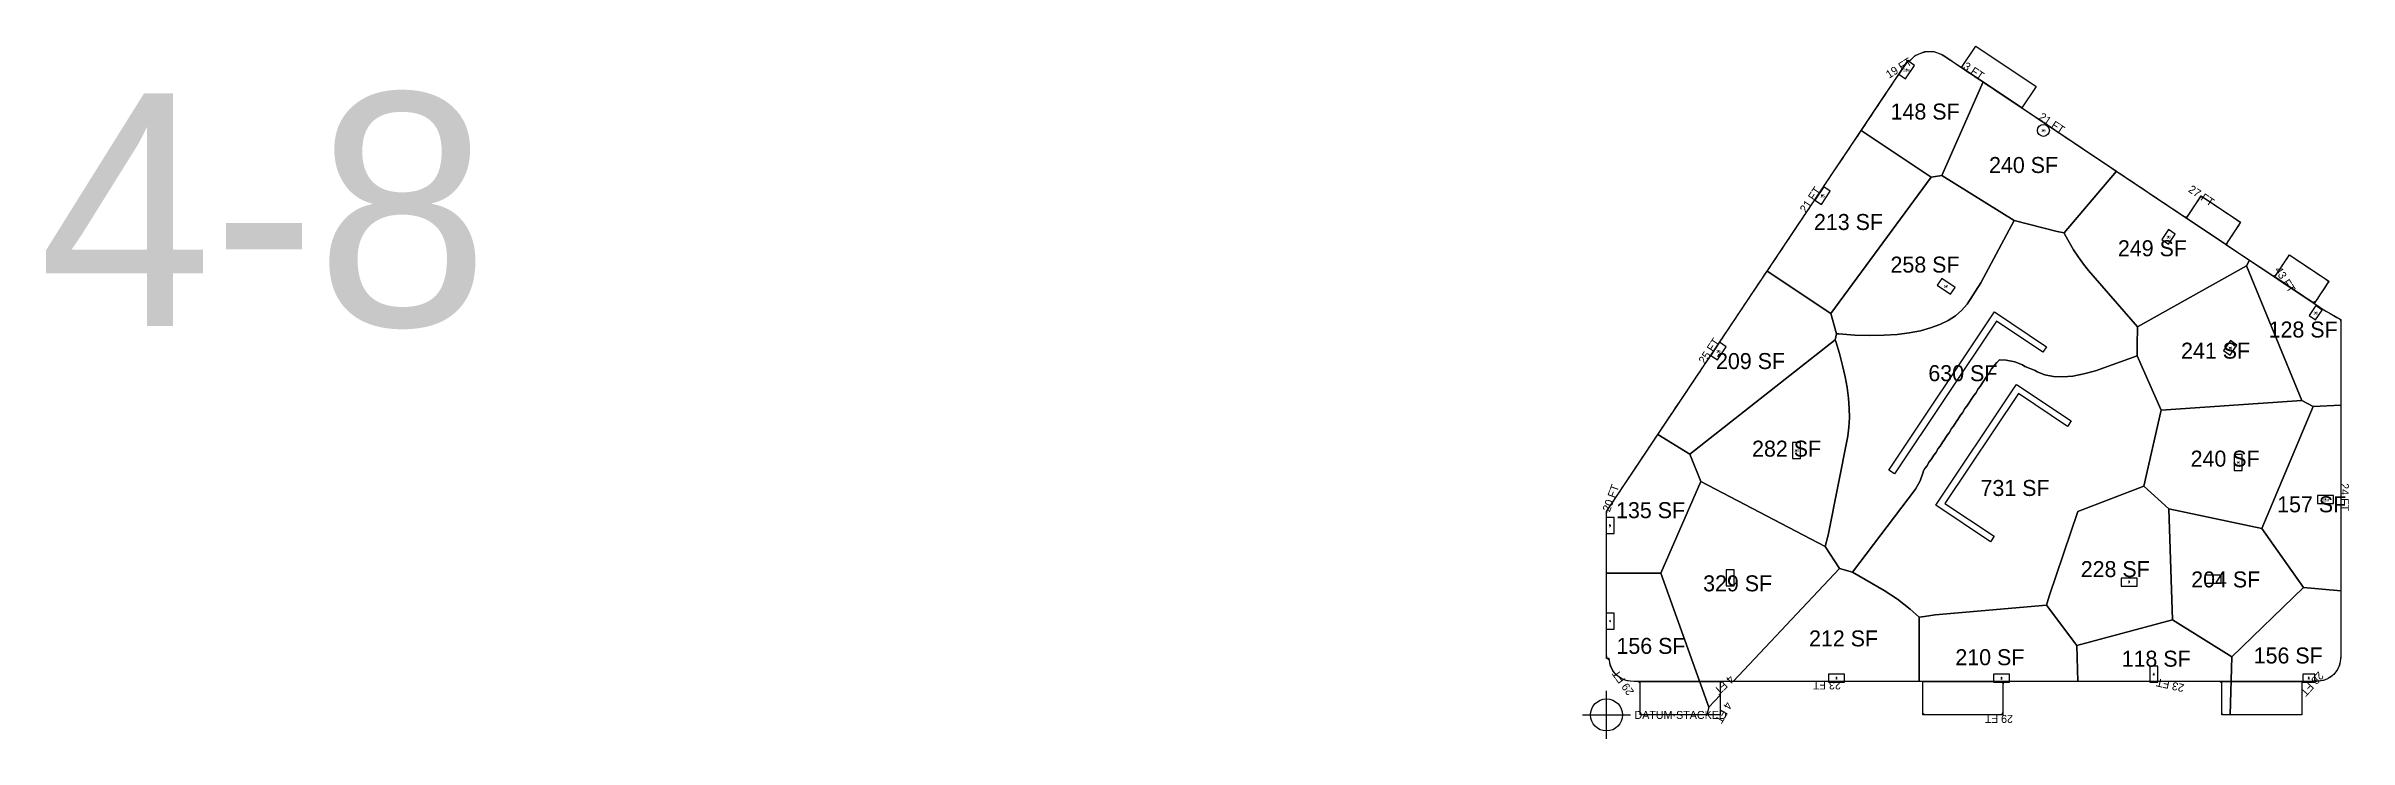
# Model space of a CAD drawing. Header units: metres. Extents: x 12833 to 16306, y 7445 to 23389.
# Drawn here: x 12833 to 16287, y 13401 to 14440 of the extents above; entities that cross this region are included whole.
import ezdxf
from ezdxf.enums import TextEntityAlignment as Align

# ---------------------------------------------------------------- set-up
doc = ezdxf.new("R2010")
doc.units = ezdxf.units.M
for name, color, linetype in [('BOUNDARY', 5, 'Continuous'), ('COLS', 92, 'Continuous'), ('FLOOR NUMBER', 1, 'Continuous'), ('FLOOR_1_AREA_LABELS', 3, 'Continuous'), ('FLOOR_1_BOUNDARY', 5, 'Continuous'), ('FLOOR_1_COLUMNS', 7, 'Continuous'), ('FLOOR_1_DATUM', 4, 'Continuous'), ('FLOOR_1_FASCADE_COLUMNS', 30, 'Continuous'), ('FLOOR_1_LARGE_TRIBUTARY', 6, 'Continuous'), ('FLOOR_1_TRIBUTARY_COL_0', 2, 'Continuous'), ('FLOOR_1_TRIBUTARY_COL_1', 2, 'Continuous'), ('FLOOR_1_TRIBUTARY_COL_10', 2, 'Continuous'), ('FLOOR_1_TRIBUTARY_COL_11', 2, 'Continuous'), ('FLOOR_1_TRIBUTARY_COL_12', 2, 'Continuous'), ('FLOOR_1_TRIBUTARY_COL_13', 2, 'Continuous'), ('FLOOR_1_TRIBUTARY_COL_14', 2, 'Continuous'), ('FLOOR_1_TRIBUTARY_COL_15', 2, 'Continuous'), ('FLOOR_1_TRIBUTARY_COL_16', 2, 'Continuous'), ('FLOOR_1_TRIBUTARY_COL_17', 2, 'Continuous'), ('FLOOR_1_TRIBUTARY_COL_18', 2, 'Continuous'), ('FLOOR_1_TRIBUTARY_COL_19', 2, 'Continuous'), ('FLOOR_1_TRIBUTARY_COL_2', 2, 'Continuous'), ('FLOOR_1_TRIBUTARY_COL_3', 2, 'Continuous'), ('FLOOR_1_TRIBUTARY_COL_4', 2, 'Continuous'), ('FLOOR_1_TRIBUTARY_COL_5', 2, 'Continuous'), ('FLOOR_1_TRIBUTARY_COL_6', 2, 'Continuous'), ('FLOOR_1_TRIBUTARY_COL_7', 2, 'Continuous'), ('FLOOR_1_TRIBUTARY_COL_8', 2, 'Continuous'), ('FLOOR_1_TRIBUTARY_COL_9', 2, 'Continuous'), ('FLOOR_1_WALL_TRIBUTARY_10', 1, 'Continuous'), ('FLOOR_1_WALL_TRIBUTARY_11', 1, 'Continuous'), ('WALL', 4, 'Continuous')]:
    doc.layers.add(name, color=color, linetype=linetype)
doc.layers.add('COLUMN NUMBER', color=6, linetype='Continuous', lineweight=9)

msp = doc.modelspace()

# ---------------------------------------------------------------- linework, layer by layer
at = {"layer": 'BOUNDARY'}
for points in [[(15727.5, 14440.5), (15817.9, 14380), (15796.3, 14347.8), (15705.9, 14408.2)], [(15214.2, 13487.3), (15204.3, 13488.2), (15196.2, 13491.2), (15188.6, 13496.5), (15183, 13503.1), (15179.1, 13511.6), (15177.5, 13521.8), (15177.5, 13521.8), (15173.4, 13521.8), (15173.4, 13742.4), (15626.1, 14419.2), (15627.8, 14418), (15636.5, 14426.3), (15651, 14432.3), (15664.4, 14432.3), (15677.7, 14427.1), (15705.9, 14408.2), (16248.3, 14045.4), (16274.7, 14030.1), (16274.7, 13524.6), (16274.7, 13523.3), (16272.6, 13511), (16269.9, 13505.3), (16264.2, 13497.9), (16259.4, 13493.9), (16254, 13490.7), (16248.1, 13488.6), (16238.7, 13487.3)], [(16065.4, 14215.6), (16124.5, 14176.1), (16102.4, 14143), (16043.3, 14182.5)], [(16197.9, 14127.1), (16257, 14087.5), (16234.8, 14054.4), (16175.7, 14094)], [(15224, 13487.3), (15344, 13487.3), (15344, 13437), (15224, 13437)], [(15647.8, 13487.3), (15767.8, 13487.3), (15767.8, 13437), (15647.8, 13437)], [(16096.5, 13487.3), (16216.5, 13487.3), (16216.5, 13437), (16096.5, 13437)]]:
    msp.add_lwpolyline(points, close=True, dxfattribs=at)
at = {"layer": 'COLS'}
for points in [[(15635.4, 14411.5), (15625.4, 14418.1), (15612, 14398.2), (15622, 14391.5)], [(15509.1, 14222.8), (15499.2, 14229.5), (15485.8, 14209.5), (15495.8, 14202.8)], [(16016.2, 14143.5), (16026.2, 14158.5), (16016.2, 14165.2), (16006.2, 14150.2)], [(15689.4, 14068.2), (15696.1, 14078.2), (15676.1, 14091.6), (15669.4, 14081.6)], [(16237.1, 14051.1), (16227.1, 14036.1), (16237, 14029.5), (16247, 14044.4)], [(15353.1, 13989.4), (15343.1, 13996.1), (15329.7, 13976.2), (15339.7, 13969.5)], [(16109, 13976.9), (16119, 13991.8), (16109.1, 13998.5), (16099, 13983.5)], [(15464.6, 13845.9), (15452.6, 13845.9), (15452.6, 13821.9), (15464.6, 13821.9)], [(16114.8, 13803.6), (16126.8, 13803.6), (16126.8, 13827.6), (16114.8, 13827.6)], [(16239.8, 13766.3), (16239.8, 13754.3), (16263.8, 13754.3), (16263.8, 13766.3)], [(15184.7, 13733.2), (15172.7, 13733.2), (15172.7, 13709.2), (15184.7, 13709.2)], [(15352.9, 13630.6), (15364.9, 13630.6), (15364.9, 13654.6), (15352.9, 13654.6)], [(16071.3, 13646.6), (16071.3, 13634.6), (16095.3, 13634.6), (16095.3, 13646.6)], [(15945.3, 13642.3), (15945.3, 13630.3), (15969.3, 13630.3), (15969.3, 13642.3)], [(15184.8, 13589.8), (15172.8, 13589.8), (15172.8, 13565.8), (15184.8, 13565.8)], [(16000.2, 13510.3), (15988.2, 13510.3), (15988.2, 13486.3), (16000.2, 13486.3)], [(15530.6, 13486.3), (15530.6, 13498.3), (15506.6, 13498.3), (15506.6, 13486.3)], [(15753.9, 13498.3), (15753.9, 13486.3), (15777.9, 13486.3), (15777.9, 13498.3)], [(16217.7, 13486.3), (16235.7, 13486.3), (16235.7, 13498.3), (16217.7, 13498.3)]]:
    msp.add_lwpolyline(points, close=True, dxfattribs=at)
msp.add_circle((15828.7, 14313.9), 9, dxfattribs=at)
at = {"layer": 'FLOOR_1_BOUNDARY'}
for points in [[(15705.9, 14408.2), (15727.5, 14440.5), (15817.9, 14380), (15796.3, 14347.8), (15705.9, 14408.2)], [(15705.9, 14408.2), (16043.3, 14182.5), (16065.4, 14215.6), (16124.5, 14176.1), (16102.4, 14143), (16175.7, 14094), (16197.9, 14127.1), (16257, 14087.5), (16234.8, 14054.4), (16175.7, 14094), (16248.3, 14045.4), (16274.7, 14030.1), (16274.7, 13524.6), (16274.7, 13523.3), (16272.6, 13511), (16269.9, 13505.3), (16264.2, 13497.9), (16259.4, 13493.9), (16254, 13490.7), (16248.1, 13488.6), (16238.7, 13487.3), (16216.5, 13487.3), (16216.5, 13437), (16096.5, 13437), (16096.5, 13487.3), (15767.8, 13487.3), (15767.8, 13437), (15647.8, 13437), (15647.8, 13487.3), (15344, 13487.3), (15344, 13437), (15224, 13437), (15224, 13487.3), (15214.2, 13487.3), (15204.3, 13488.2), (15196.2, 13491.2), (15188.6, 13496.5), (15183, 13503.1), (15179.1, 13511.6), (15177.5, 13521.8), (15173.4, 13521.8), (15173.4, 13742.4), (15626.1, 14419.2), (15627.8, 14418), (15636.5, 14426.3), (15651, 14432.3), (15664.4, 14432.3), (15677.7, 14427.1), (15705.9, 14408.2)]]:
    msp.add_lwpolyline(points, close=True, dxfattribs=at)
at = {"layer": 'FLOOR_1_COLUMNS'}
for p in [(15623.7, 14404.8), (15828.7, 14313.9), (15497.5, 14216.2), (16016.2, 14154.3), (15682.8, 14079.9), (16237.1, 14040.3), (15341.4, 13982.8), (16109, 13987.7), (15458.6, 13833.9), (16120.8, 13815.6), (16251.8, 13760.3), (15178.7, 13721.2), (15358.9, 13642.6), (15957.3, 13636.3), (16083.3, 13640.6), (15178.8, 13577.8), (15518.6, 13492.3), (15765.9, 13492.3), (15994.2, 13498.3), (16226.7, 13492.3)]:
    msp.add_point(p, dxfattribs=at)
at = {"layer": 'FLOOR_1_DATUM'}
for p, q in [((15173.4, 13401), (15173.4, 13473)), ((15137.4, 13437), (15209.4, 13437))]:
    msp.add_line(p, q, dxfattribs=at)
msp.add_circle((15173.4, 13437), 24, dxfattribs=at)
at = {"layer": 'FLOOR_1_FASCADE_COLUMNS'}
for points in [[(15554, 14311.4), (15557.3, 14316.4), (15560.7, 14321.4), (15564, 14326.4), (15567.3, 14331.4), (15570.7, 14336.4), (15574, 14341.3), (15577.3, 14346.3), (15580.7, 14351.3), (15584, 14356.3), (15587.3, 14361.3), (15590.7, 14366.3), (15594, 14371.3), (15597.4, 14376.3), (15600.7, 14381.2), (15604, 14386.2), (15607.4, 14391.2), (15610.7, 14396.2), (15614, 14401.2), (15617.4, 14406.2), (15620.7, 14411.2), (15624, 14416.2), (15628, 14418.2), (15632.3, 14422.4), (15636.7, 14426.4), (15642.3, 14428.7), (15647.9, 14431), (15653.6, 14432.3), (15659.6, 14432.3), (15665.5, 14431.8), (15671.1, 14429.6), (15676.7, 14427.5), (15681.8, 14424.3), (15686.8, 14421), (15691.8, 14417.7), (15696.8, 14414.3), (15701.7, 14411), (15705.9, 14408.2)], [(15705.9, 14408.2), (15710.9, 14404.9), (15715.9, 14401.5), (15720.9, 14398.2), (15725.9, 14394.8), (15730.9, 14391.5), (15735.8, 14388.2)], [(15735.8, 14388.2), (15740.8, 14384.8), (15745.8, 14381.5), (15750.8, 14378.2), (15755.8, 14374.8), (15760.8, 14371.5), (15765.8, 14368.2), (15770.8, 14364.8), (15775.7, 14361.5), (15780.7, 14358.2), (15785.7, 14354.8), (15790.7, 14351.5), (15795.7, 14348.1), (15800.7, 14344.8), (15805.7, 14341.5), (15810.6, 14338.1), (15815.6, 14334.8), (15820.6, 14331.5), (15825.6, 14328.1), (15830.6, 14324.8), (15835.6, 14321.5), (15840.6, 14318.1), (15845.6, 14314.8), (15850.5, 14311.5), (15855.5, 14308.1), (15860.5, 14304.8), (15865.5, 14301.4), (15870.5, 14298.1), (15875.5, 14294.8), (15880.5, 14291.4), (15885.5, 14288.1), (15890.4, 14284.8), (15895.4, 14281.4), (15900.4, 14278.1), (15905.4, 14274.8), (15910.4, 14271.4), (15915.4, 14268.1), (15920.4, 14264.7), (15925.4, 14261.4), (15930.3, 14258.1), (15935.3, 14254.7), (15940.3, 14251.4)], [(15413.9, 14102), (15417.2, 14106.9), (15420.6, 14111.9), (15423.9, 14116.9), (15427.2, 14121.9), (15430.6, 14126.9), (15433.9, 14131.9), (15437.2, 14136.9), (15440.6, 14141.9), (15443.9, 14146.8), (15447.2, 14151.8), (15450.6, 14156.8), (15453.9, 14161.8), (15457.3, 14166.8), (15460.6, 14171.8), (15463.9, 14176.8), (15467.3, 14181.8), (15470.6, 14186.7), (15473.9, 14191.7), (15477.3, 14196.7), (15480.6, 14201.7), (15483.9, 14206.7), (15487.3, 14211.7), (15490.6, 14216.7), (15493.9, 14221.7), (15497.3, 14226.6), (15500.6, 14231.6), (15504, 14236.6), (15507.3, 14241.6), (15510.6, 14246.6), (15514, 14251.6), (15517.3, 14256.6), (15520.6, 14261.5), (15524, 14266.5), (15527.3, 14271.5), (15530.6, 14276.5), (15534, 14281.5), (15537.3, 14286.5), (15540.6, 14291.5), (15544, 14296.5), (15547.3, 14301.4), (15550.7, 14306.4), (15554, 14311.4)], [(15940.3, 14251.4), (15945.3, 14248.1), (15950.3, 14244.7), (15955.3, 14241.4), (15960.3, 14238.1), (15965.3, 14234.7), (15970.2, 14231.4), (15975.2, 14228.1), (15980.2, 14224.7), (15985.2, 14221.4), (15990.2, 14218), (15995.2, 14214.7), (16000.2, 14211.4), (16005.1, 14208), (16010.1, 14204.7), (16015.1, 14201.4), (16020.1, 14198), (16025.1, 14194.7), (16030.1, 14191.4), (16035.1, 14188), (16040.1, 14184.7), (16044.5, 14184.3), (16047.8, 14189.3), (16051.1, 14194.3), (16054.5, 14199.3), (16057.8, 14204.3), (16061.1, 14209.3), (16064.5, 14214.3), (16069, 14213.2), (16074, 14209.9), (16079, 14206.6), (16084, 14203.2), (16088.9, 14199.9), (16093.9, 14196.6), (16098.9, 14193.2), (16103.9, 14189.9), (16108.9, 14186.6), (16113.9, 14183.2), (16118.9, 14179.9), (16123.9, 14176.5), (16121.6, 14171.8), (16118.3, 14166.8), (16115, 14161.8), (16111.6, 14156.8), (16108.3, 14151.8), (16104.9, 14146.8), (16103.5, 14142.2), (16108.5, 14138.9), (16113.5, 14135.6), (16118.5, 14132.2), (16123.5, 14128.9), (16128.5, 14125.6), (16133.5, 14122.2), (16138.4, 14118.9)], [(16138.4, 14118.9), (16143.4, 14115.5), (16148.4, 14112.2), (16153.4, 14108.9), (16158.4, 14105.5), (16163.4, 14102.2), (16168.4, 14098.9), (16173.4, 14095.5), (16177.5, 14096.6), (16180.8, 14101.6), (16184.1, 14106.6), (16187.5, 14111.5), (16190.8, 14116.5), (16194.1, 14121.5), (16197.5, 14126.5), (16202.3, 14124.1), (16207.3, 14120.8), (16212.3, 14117.4), (16217.2, 14114.1), (16222.2, 14110.7), (16227.2, 14107.4), (16232.2, 14104.1), (16237.2, 14100.7), (16242.2, 14097.4), (16247.2, 14094.1), (16252.2, 14090.7), (16256.9, 14087.3), (16253.5, 14082.3), (16250.2, 14077.4), (16246.8, 14072.4), (16243.5, 14067.4), (16240.2, 14062.4), (16236.8, 14057.4), (16232.8, 14055.7), (16227.9, 14059.1), (16222.9, 14062.4), (16217.9, 14065.7), (16212.9, 14069.1), (16207.9, 14072.4), (16202.9, 14075.8), (16197.9, 14079.1), (16192.9, 14082.4), (16188, 14085.8), (16183, 14089.1), (16178, 14092.4), (16178.4, 14092.1), (16183.4, 14088.8), (16188.4, 14085.5), (16193.4, 14082.1), (16198.4, 14078.8), (16203.4, 14075.5), (16208.4, 14072.1), (16213.3, 14068.8), (16218.3, 14065.4), (16223.3, 14062.1), (16228.3, 14058.8), (16233.3, 14055.4), (16238.3, 14052.1), (16243.3, 14048.8), (16248.3, 14045.4), (16253.4, 14042.4), (16258.6, 14039.4), (16263.8, 14036.4), (16269, 14033.4), (16274.2, 14030.4), (16274.7, 14024.7), (16274.7, 14018.7), (16274.7, 14012.7), (16274.7, 14006.7), (16274.7, 14000.7), (16274.7, 13994.7), (16274.7, 13988.7), (16274.7, 13982.7), (16274.7, 13976.7), (16274.7, 13970.7), (16274.7, 13964.7), (16274.7, 13958.7), (16274.7, 13952.7), (16274.7, 13946.7), (16274.7, 13940.7), (16274.7, 13934.7), (16274.7, 13928.7), (16274.7, 13922.7), (16274.7, 13916.7), (16274.7, 13910.7), (16274.7, 13904.7)], [(15250.4, 13857.6), (15253.8, 13862.6), (15257.1, 13867.6), (15260.4, 13872.5), (15263.8, 13877.5), (15267.1, 13882.5), (15270.4, 13887.5), (15273.8, 13892.5), (15277.1, 13897.5), (15280.5, 13902.5), (15283.8, 13907.5), (15287.1, 13912.4), (15290.5, 13917.4), (15293.8, 13922.4), (15297.1, 13927.4), (15300.5, 13932.4), (15303.8, 13937.4), (15307.1, 13942.4), (15310.5, 13947.4), (15313.8, 13952.3), (15317.1, 13957.3), (15320.5, 13962.3), (15323.8, 13967.3), (15327.2, 13972.3), (15330.5, 13977.3), (15333.8, 13982.3), (15337.2, 13987.3), (15340.5, 13992.2), (15343.8, 13997.2), (15347.2, 14002.2), (15350.5, 14007.2), (15353.8, 14012.2), (15357.2, 14017.2), (15360.5, 14022.2), (15363.8, 14027.1), (15367.2, 14032.1), (15370.5, 14037.1), (15373.9, 14042.1), (15377.2, 14047.1), (15380.5, 14052.1), (15383.9, 14057.1), (15387.2, 14062.1), (15390.5, 14067), (15393.9, 14072), (15397.2, 14077), (15400.5, 14082), (15403.9, 14087), (15407.2, 14092), (15410.5, 14097), (15413.9, 14102)], [(16274.7, 13904.7), (16274.7, 13898.7), (16274.7, 13892.7), (16274.7, 13886.7), (16274.7, 13880.7), (16274.7, 13874.7), (16274.7, 13868.7), (16274.7, 13862.7), (16274.7, 13856.7), (16274.7, 13850.7), (16274.7, 13844.7), (16274.7, 13838.7), (16274.7, 13832.7), (16274.7, 13826.7), (16274.7, 13820.7), (16274.7, 13814.7), (16274.7, 13808.7), (16274.7, 13802.7), (16274.7, 13796.7), (16274.7, 13790.7), (16274.7, 13784.7), (16274.7, 13778.7), (16274.7, 13772.7), (16274.7, 13766.7), (16274.7, 13760.7), (16274.7, 13754.7), (16274.7, 13748.7), (16274.7, 13742.7), (16274.7, 13736.7), (16274.7, 13730.7), (16274.7, 13724.7), (16274.7, 13718.7), (16274.7, 13712.7), (16274.7, 13706.7), (16274.7, 13700.7), (16274.7, 13694.7), (16274.7, 13688.7), (16274.7, 13682.7), (16274.7, 13676.7), (16274.7, 13670.7), (16274.7, 13664.7), (16274.7, 13658.7), (16274.7, 13652.7), (16274.7, 13646.7), (16274.7, 13640.7), (16274.7, 13634.7), (16274.7, 13628.7), (16274.7, 13622.7)], [(15173.4, 13647), (15173.4, 13653), (15173.4, 13659), (15173.4, 13665), (15173.4, 13671), (15173.4, 13677), (15173.4, 13683), (15173.4, 13689), (15173.4, 13695), (15173.4, 13701), (15173.4, 13707), (15173.4, 13713), (15173.4, 13719), (15173.4, 13725), (15173.4, 13731), (15173.4, 13737), (15173.7, 13742.9), (15177, 13747.9), (15180.4, 13752.9), (15183.7, 13757.8), (15187, 13762.8), (15190.4, 13767.8), (15193.7, 13772.8), (15197.1, 13777.8), (15200.4, 13782.8), (15203.7, 13787.8), (15207.1, 13792.8), (15210.4, 13797.7), (15213.7, 13802.7), (15217.1, 13807.7), (15220.4, 13812.7), (15223.7, 13817.7), (15227.1, 13822.7), (15230.4, 13827.7), (15233.7, 13832.6), (15237.1, 13837.6), (15240.4, 13842.6), (15243.8, 13847.6), (15247.1, 13852.6), (15250.4, 13857.6)], [(15326.3, 13437), (15320.3, 13437), (15314.3, 13437), (15308.3, 13437), (15302.3, 13437), (15296.3, 13437), (15290.3, 13437), (15284.3, 13437), (15278.3, 13437), (15272.3, 13437), (15266.3, 13437), (15260.3, 13437), (15254.3, 13437), (15248.3, 13437), (15242.3, 13437), (15236.3, 13437), (15230.3, 13437), (15224.3, 13437), (15224, 13442.7), (15224, 13448.7), (15224, 13454.7), (15224, 13460.7), (15224, 13466.7), (15224, 13472.7), (15224, 13478.7), (15224, 13484.7), (15220.7, 13487.3), (15214.7, 13487.3), (15208.7, 13487.8), (15202.8, 13488.8), (15197.2, 13490.8), (15192.1, 13494), (15187.5, 13497.8), (15183.7, 13502.4), (15180.9, 13507.7), (15178.8, 13513.3), (15177.9, 13519.2), (15174.2, 13521.8), (15173.4, 13527), (15173.4, 13533), (15173.4, 13539), (15173.4, 13545), (15173.4, 13551), (15173.4, 13557), (15173.4, 13563), (15173.4, 13569), (15173.4, 13575), (15173.4, 13581), (15173.4, 13587), (15173.4, 13593), (15173.4, 13599), (15173.4, 13605), (15173.4, 13611), (15173.4, 13617), (15173.4, 13623), (15173.4, 13629), (15173.4, 13635), (15173.4, 13641), (15173.4, 13647)], [(16274.7, 13622.7), (16274.7, 13616.7), (16274.7, 13610.7), (16274.7, 13604.7), (16274.7, 13598.7), (16274.7, 13592.7), (16274.7, 13586.7), (16274.7, 13580.7), (16274.7, 13574.7), (16274.7, 13568.7), (16274.7, 13562.7), (16274.7, 13556.7), (16274.7, 13550.7), (16274.7, 13544.7), (16274.7, 13538.7), (16274.7, 13532.7), (16274.7, 13526.7), (16274.3, 13520.8), (16273.2, 13514.9), (16271.7, 13509.1), (16268.8, 13503.9), (16265.1, 13499.1), (16260.8, 13495), (16255.8, 13491.8), (16250.3, 13489.4), (16244.5, 13488.1), (16238.5, 13487.3), (16232.5, 13487.3), (16226.5, 13487.3), (16220.5, 13487.3), (16216.5, 13485.4), (16216.5, 13479.4), (16216.5, 13473.4), (16216.5, 13467.4), (16216.5, 13461.4), (16216.5, 13455.4), (16216.5, 13449.4), (16216.5, 13443.4), (16216.5, 13437.4), (16210.9, 13437), (16204.9, 13437), (16198.9, 13437), (16192.9, 13437), (16186.9, 13437), (16180.9, 13437), (16174.9, 13437), (16168.9, 13437), (16162.9, 13437), (16156.9, 13437), (16150.9, 13437), (16144.9, 13437), (16138.9, 13437), (16132.9, 13437), (16126.9, 13437), (16120.9, 13437), (16114.9, 13437), (16108.9, 13437)], [(15366, 13487.3), (15360, 13487.3), (15354, 13487.3), (15348, 13487.3), (15344, 13485.3), (15344, 13479.3), (15344, 13473.3), (15344, 13467.3)], [(15642, 13487.3), (15636, 13487.3), (15630, 13487.3), (15624, 13487.3), (15618, 13487.3), (15612, 13487.3), (15606, 13487.3), (15600, 13487.3), (15594, 13487.3), (15588, 13487.3), (15582, 13487.3), (15576, 13487.3), (15570, 13487.3), (15564, 13487.3), (15558, 13487.3), (15552, 13487.3), (15546, 13487.3), (15540, 13487.3), (15534, 13487.3), (15528, 13487.3), (15522, 13487.3), (15516, 13487.3), (15510, 13487.3), (15504, 13487.3), (15498, 13487.3), (15492, 13487.3), (15486, 13487.3), (15480, 13487.3), (15474, 13487.3), (15468, 13487.3), (15462, 13487.3), (15456, 13487.3), (15450, 13487.3), (15444, 13487.3), (15438, 13487.3), (15432, 13487.3), (15426, 13487.3), (15420, 13487.3), (15414, 13487.3), (15408, 13487.3), (15402, 13487.3), (15396, 13487.3), (15390, 13487.3), (15384, 13487.3), (15378, 13487.3), (15372, 13487.3), (15366, 13487.3)], [(15883.2, 13487.3), (15877.2, 13487.3), (15871.2, 13487.3), (15865.2, 13487.3), (15859.2, 13487.3), (15853.2, 13487.3), (15847.2, 13487.3), (15841.2, 13487.3), (15835.2, 13487.3), (15829.2, 13487.3), (15823.2, 13487.3), (15817.2, 13487.3), (15811.2, 13487.3), (15805.2, 13487.3), (15799.2, 13487.3), (15793.2, 13487.3), (15787.2, 13487.3), (15781.2, 13487.3), (15775.2, 13487.3), (15769.2, 13487.3), (15767.8, 13482.8), (15767.8, 13476.8), (15767.8, 13470.8), (15767.8, 13464.8), (15767.8, 13458.8), (15767.8, 13452.8), (15767.8, 13446.8), (15767.8, 13440.8), (15765.6, 13437), (15759.6, 13437), (15753.6, 13437), (15747.6, 13437), (15741.6, 13437), (15735.6, 13437), (15729.6, 13437), (15723.6, 13437), (15717.6, 13437), (15711.6, 13437), (15705.6, 13437), (15699.6, 13437), (15693.6, 13437), (15687.6, 13437), (15681.6, 13437), (15675.6, 13437), (15669.6, 13437), (15663.6, 13437), (15657.6, 13437), (15651.6, 13437), (15647.8, 13439.1), (15647.8, 13445.1), (15647.8, 13451.1), (15647.8, 13457.1), (15647.8, 13463.1), (15647.8, 13469.1), (15647.8, 13475.1), (15647.8, 13481.1), (15647.8, 13487.1), (15642, 13487.3)], [(16108.9, 13437), (16102.9, 13437), (16096.9, 13437), (16096.5, 13442.6), (16096.5, 13448.6), (16096.5, 13454.6), (16096.5, 13460.6), (16096.5, 13466.6), (16096.5, 13472.6), (16096.5, 13478.6), (16096.5, 13484.6), (16093.2, 13487.3), (16087.2, 13487.3), (16081.2, 13487.3), (16075.2, 13487.3), (16069.2, 13487.3), (16063.2, 13487.3), (16057.2, 13487.3), (16051.2, 13487.3), (16045.2, 13487.3), (16039.2, 13487.3), (16033.2, 13487.3), (16027.2, 13487.3), (16021.2, 13487.3), (16015.2, 13487.3), (16009.2, 13487.3), (16003.2, 13487.3), (15997.2, 13487.3), (15991.2, 13487.3), (15985.2, 13487.3), (15979.2, 13487.3), (15973.2, 13487.3), (15967.2, 13487.3), (15961.2, 13487.3), (15955.2, 13487.3), (15949.2, 13487.3), (15943.2, 13487.3), (15937.2, 13487.3), (15931.2, 13487.3), (15925.2, 13487.3), (15919.2, 13487.3), (15913.2, 13487.3), (15907.2, 13487.3), (15901.2, 13487.3), (15895.2, 13487.3), (15889.2, 13487.3), (15883.2, 13487.3)], [(15344, 13467.3), (15344, 13461.3), (15344, 13455.3), (15344, 13449.3), (15344, 13443.3), (15344, 13437.3), (15338.3, 13437), (15332.3, 13437), (15326.3, 13437)]]:
    msp.add_lwpolyline(points, dxfattribs=at)
at = {"layer": 'FLOOR_1_LARGE_TRIBUTARY'}
for points in [[(15676.1, 14246.5), (15660.5, 14243.7), (15555.6, 14313.8), (15626.1, 14419.2), (15627.8, 14418), (15636.5, 14426.3), (15651, 14432.3), (15664.4, 14432.3), (15677.7, 14427.1), (15705.9, 14408.2), (15738.3, 14386.6), (15676.1, 14246.5)], [(15859.6, 14160.3), (15849.3, 14162.4), (15785, 14178.7), (15676.1, 14246.5), (15738.3, 14386.6), (15938.3, 14252.8), (15859.6, 14160.3)], [(15660.5, 14243.7), (15509.9, 14039), (15414.5, 14102.8), (15555.6, 14313.8), (15660.5, 14243.7)], [(15518.5, 14008.9), (15509.9, 14039), (15660.5, 14243.7), (15676.1, 14246.5), (15785, 14178.7), (15734.9, 14085.1), (15714.2, 14053.1), (15706.2, 14044.1), (15696.7, 14035.9), (15685.8, 14028.8), (15673.5, 14022.6), (15659.6, 14017.5), (15644.3, 14013.2), (15627.6, 14010), (15609.3, 14007.8), (15589.7, 14006.5), (15568.5, 14006.2), (15545.9, 14006.9), (15521.8, 14008.6), (15518.5, 14008.9)], [(15859.6, 14160.3), (15938.3, 14252.8), (16043.3, 14182.5), (16065.4, 14215.6), (16124.5, 14176.1), (16102.4, 14143), (16137.9, 14119.2), (16133.4, 14110.5), (15969.6, 14019.2), (15896.5, 14103.5), (15888.7, 14113.4), (15881.2, 14123.8), (15874, 14134.7), (15867.2, 14146.1), (15860.8, 14158), (15859.6, 14160.3)], [(15542.3, 13651.1), (15522.7, 13656.6), (15501.6, 13689.8), (15505.7, 13706.8), (15535.3, 13855.2), (15537, 13868.5), (15537.7, 13882.5), (15537.5, 13897), (15536.4, 13912.2), (15534.4, 13928), (15531.5, 13944.4), (15527.6, 13961.4), (15522.9, 13979), (15517.2, 13997.2), (15516.3, 13999.8), (15518.5, 14008.9), (15521.8, 14008.6), (15545.9, 14006.9), (15568.5, 14006.2), (15589.7, 14006.5), (15609.3, 14007.8), (15627.6, 14010), (15644.3, 14013.2), (15659.6, 14017.5), (15673.5, 14022.6), (15685.8, 14028.8), (15696.7, 14035.9), (15706.2, 14044.1), (15714.2, 14053.1), (15734.9, 14085.1), (15785, 14178.7), (15849.3, 14162.4), (15859.6, 14160.3), (15860.8, 14158), (15867.2, 14146.1), (15874, 14134.7), (15881.2, 14123.8), (15888.7, 14113.4), (15896.5, 14103.5), (15969.6, 14019.2), (15969.2, 13991), (15969.4, 13975.5), (15907, 13953.4), (15889.3, 13948.5), (15872.8, 13945.4), (15857.6, 13944.2), (15843.6, 13944.9), (15830.8, 13947.4), (15819.3, 13951.7), (15816.1, 13953.6), (15800.9, 13959.9), (15797.1, 13962.2), (15785.6, 13966.6), (15772.8, 13969.1), (15762.6, 13969.6), (15758.6, 13965.7), (15751, 13956.3), (15747.2, 13949.9), (15744.4, 13946.3), (15740.5, 13939.9), (15737.7, 13936.4), (15733.8, 13929.9), (15731, 13926.4), (15727.2, 13919.9), (15724.3, 13916.4), (15720.5, 13910), (15717.7, 13906.4), (15713.8, 13900), (15711, 13896.5), (15707.2, 13890), (15704.3, 13886.5), (15700.5, 13880), (15697.7, 13876.5), (15693.8, 13870.1), (15691, 13866.5), (15687.1, 13860.1), (15684.3, 13856.6), (15680.5, 13850.1), (15677.6, 13846.6), (15673.8, 13840.1), (15671, 13836.6), (15667.1, 13830.2), (15664.3, 13826.6), (15660.5, 13820.2), (15657.6, 13816.7), (15653.8, 13810.2), (15651, 13806.7), (15648.9, 13803.2), (15648.1, 13799.6), (15643.8, 13788), (15636.9, 13775.6), (15542.3, 13651.1)], [(16233.4, 13899.7), (16216.4, 13908.5), (16133.4, 14110.5), (16137.9, 14119.2), (16175.7, 14094), (16197.9, 14127.1), (16257, 14087.5), (16234.8, 14054.4), (16175.7, 14094), (16248.3, 14045.4), (16274.7, 14030.1), (16274.7, 13901.9), (16233.4, 13899.7)], [(15509.9, 14039), (15518.5, 14008.9), (15516.3, 13999.8), (15298.2, 13828.2), (15250.6, 13857.8), (15414.5, 14102.8), (15509.9, 14039)], [(15969.6, 14019.2), (16133.4, 14110.5), (16216.4, 13908.5), (16005.1, 13894.1), (15969.4, 13975.5), (15969.2, 13991), (15969.6, 14019.2)], [(15298.2, 13828.2), (15516.3, 13999.8), (15517.2, 13997.2), (15522.9, 13979), (15527.6, 13961.4), (15531.5, 13944.4), (15534.4, 13928), (15536.4, 13912.2), (15537.5, 13897), (15537.7, 13882.5), (15537, 13868.5), (15535.3, 13855.2), (15505.7, 13706.8), (15501.6, 13689.8), (15314.7, 13787.2), (15298.2, 13828.2)], [(15628.7, 13595.7), (15619.4, 13603.4), (15609.7, 13610.6), (15599.9, 13617.4), (15589.7, 13623.8), (15542.3, 13651.1), (15636.9, 13775.6), (15643.8, 13788), (15648.1, 13799.6), (15648.9, 13803.2), (15651, 13806.7), (15653.8, 13810.2), (15657.6, 13816.7), (15660.5, 13820.2), (15664.3, 13826.6), (15667.1, 13830.2), (15671, 13836.6), (15673.8, 13840.1), (15677.6, 13846.6), (15680.5, 13850.1), (15684.3, 13856.6), (15687.1, 13860.1), (15691, 13866.5), (15693.8, 13870.1), (15697.7, 13876.5), (15700.5, 13880), (15704.3, 13886.5), (15707.2, 13890), (15711, 13896.5), (15713.8, 13900), (15717.7, 13906.4), (15720.5, 13910), (15724.3, 13916.4), (15727.2, 13919.9), (15731, 13926.4), (15733.8, 13929.9), (15737.7, 13936.4), (15740.5, 13939.9), (15744.4, 13946.3), (15747.2, 13949.9), (15751, 13956.3), (15758.6, 13965.7), (15762.6, 13969.6), (15772.8, 13969.1), (15785.6, 13966.6), (15797.1, 13962.2), (15800.9, 13959.9), (15816.1, 13953.6), (15819.3, 13951.7), (15830.8, 13947.4), (15843.6, 13944.9), (15857.6, 13944.2), (15872.8, 13945.4), (15889.3, 13948.5), (15907, 13953.4), (15969.4, 13975.5), (16005.1, 13894.1), (16004.7, 13892.4), (15979.5, 13780.3), (15880.3, 13742.3), (15837.2, 13615.2), (15833.3, 13601.9), (15666.2, 13587), (15650.3, 13584.9), (15642.2, 13583.5), (15637.8, 13587.7), (15628.7, 13595.7)], [(16005.1, 13894.1), (16216.4, 13908.5), (16233.4, 13899.7), (16156.2, 13716.5), (16016.6, 13746.4), (15979.5, 13780.3), (16004.7, 13892.4), (16005.1, 13894.1)], [(16218.9, 13628.2), (16156.2, 13716.5), (16233.4, 13899.7), (16274.7, 13901.9), (16274.7, 13623), (16218.9, 13628.2)], [(15298.2, 13828.2), (15314.7, 13787.2), (15254.7, 13649.5), (15173.4, 13649.5), (15173.4, 13742.4), (15250.6, 13857.8), (15298.2, 13828.2)], [(15314.7, 13787.2), (15501.6, 13689.8), (15522.7, 13656.6), (15363.4, 13487.3), (15344, 13487.3), (15344, 13466.8), (15327, 13448.7), (15254.7, 13649.5), (15314.7, 13787.2)], [(15837.2, 13615.2), (15880.3, 13742.3), (15979.5, 13780.3), (16016.6, 13746.4), (16022.3, 13579.7), (15878.8, 13541.4), (15833.3, 13601.9), (15837.2, 13615.2)], [(16016.6, 13746.4), (16156.2, 13716.5), (16218.9, 13628.2), (16111.2, 13524), (16022.3, 13579.7), (16016.6, 13746.4)], [(15254.7, 13649.5), (15327, 13448.7), (15324, 13437), (15224, 13437), (15224, 13487.3), (15214.2, 13487.3), (15204.3, 13488.2), (15196.2, 13491.2), (15188.6, 13496.5), (15183, 13503.1), (15179.1, 13511.6), (15177.5, 13521.8), (15173.4, 13521.8), (15173.4, 13649.5), (15254.7, 13649.5)], [(15522.7, 13656.6), (15542.3, 13651.1), (15589.7, 13623.8), (15599.9, 13617.4), (15609.7, 13610.6), (15619.4, 13603.4), (15628.7, 13595.7), (15637.8, 13587.7), (15642.2, 13583.5), (15642.2, 13487.3), (15363.4, 13487.3), (15522.7, 13656.6)], [(16111.2, 13524), (16218.9, 13628.2), (16274.7, 13623), (16274.7, 13524.6), (16274.7, 13523.3), (16272.6, 13511), (16269.9, 13505.3), (16264.2, 13497.9), (16259.4, 13493.9), (16254, 13490.7), (16248.1, 13488.6), (16238.7, 13487.3), (16216.5, 13487.3), (16216.5, 13437), (16108.9, 13437), (16111.2, 13524)], [(15642.2, 13583.5), (15650.3, 13584.9), (15666.2, 13587), (15833.3, 13601.9), (15878.8, 13541.4), (15880.2, 13487.3), (15767.8, 13487.3), (15767.8, 13437), (15647.8, 13437), (15647.8, 13487.3), (15642.2, 13487.3), (15642.2, 13583.5)], [(15878.8, 13541.4), (16022.3, 13579.7), (16111.2, 13524), (16108.9, 13437), (16096.5, 13437), (16096.5, 13487.3), (15880.2, 13487.3), (15878.8, 13541.4)]]:
    msp.add_lwpolyline(points, close=True, dxfattribs=at)
at = {"layer": 'FLOOR_1_TRIBUTARY_COL_0'}
msp.add_lwpolyline([(15878.8, 13541.4), (16022.3, 13579.7), (16111.2, 13524), (16108.9, 13437), (16096.5, 13437), (16096.5, 13487.3), (15880.2, 13487.3), (15878.8, 13541.4)], close=True, dxfattribs=at)
at = {"layer": 'FLOOR_1_TRIBUTARY_COL_1'}
msp.add_lwpolyline([(15522.7, 13656.6), (15542.3, 13651.1), (15589.7, 13623.8), (15599.9, 13617.4), (15609.7, 13610.6), (15619.4, 13603.4), (15628.7, 13595.7), (15637.8, 13587.7), (15642.2, 13583.5), (15642.2, 13487.3), (15363.4, 13487.3), (15522.7, 13656.6)], close=True, dxfattribs=at)
at = {"layer": 'FLOOR_1_TRIBUTARY_COL_10'}
msp.add_lwpolyline([(16016.6, 13746.4), (16156.2, 13716.5), (16218.9, 13628.2), (16111.2, 13524), (16022.3, 13579.7), (16016.6, 13746.4)], close=True, dxfattribs=at)
at = {"layer": 'FLOOR_1_TRIBUTARY_COL_11'}
msp.add_lwpolyline([(16218.9, 13628.2), (16156.2, 13716.5), (16233.4, 13899.7), (16274.7, 13901.9), (16274.7, 13623), (16218.9, 13628.2)], close=True, dxfattribs=at)
at = {"layer": 'FLOOR_1_TRIBUTARY_COL_12'}
msp.add_lwpolyline([(15642.2, 13583.5), (15650.3, 13584.9), (15666.2, 13587), (15833.3, 13601.9), (15878.8, 13541.4), (15880.2, 13487.3), (15767.8, 13487.3), (15767.8, 13437), (15647.8, 13437), (15647.8, 13487.3), (15642.2, 13487.3), (15642.2, 13583.5)], close=True, dxfattribs=at)
at = {"layer": 'FLOOR_1_TRIBUTARY_COL_13'}
msp.add_lwpolyline([(15837.2, 13615.2), (15880.3, 13742.3), (15979.5, 13780.3), (16016.6, 13746.4), (16022.3, 13579.7), (15878.8, 13541.4), (15833.3, 13601.9), (15837.2, 13615.2)], close=True, dxfattribs=at)
at = {"layer": 'FLOOR_1_TRIBUTARY_COL_14'}
msp.add_lwpolyline([(15314.7, 13787.2), (15501.6, 13689.8), (15522.7, 13656.6), (15363.4, 13487.3), (15344, 13487.3), (15344, 13466.8), (15327, 13448.7), (15254.7, 13649.5), (15314.7, 13787.2)], close=True, dxfattribs=at)
at = {"layer": 'FLOOR_1_TRIBUTARY_COL_15'}
msp.add_lwpolyline([(16005.1, 13894.1), (16216.4, 13908.5), (16233.4, 13899.7), (16156.2, 13716.5), (16016.6, 13746.4), (15979.5, 13780.3), (16004.7, 13892.4), (16005.1, 13894.1)], close=True, dxfattribs=at)
at = {"layer": 'FLOOR_1_TRIBUTARY_COL_16'}
msp.add_lwpolyline([(15969.6, 14019.2), (16133.4, 14110.5), (16216.4, 13908.5), (16005.1, 13894.1), (15969.4, 13975.5), (15969.2, 13991), (15969.6, 14019.2)], close=True, dxfattribs=at)
at = {"layer": 'FLOOR_1_TRIBUTARY_COL_17'}
msp.add_lwpolyline([(15518.5, 14008.9), (15509.9, 14039), (15660.5, 14243.7), (15676.1, 14246.5), (15785, 14178.7), (15734.9, 14085.1), (15714.2, 14053.1), (15706.2, 14044.1), (15696.7, 14035.9), (15685.8, 14028.8), (15673.5, 14022.6), (15659.6, 14017.5), (15644.3, 14013.2), (15627.6, 14010), (15609.3, 14007.8), (15589.7, 14006.5), (15568.5, 14006.2), (15545.9, 14006.9), (15521.8, 14008.6), (15518.5, 14008.9)], close=True, dxfattribs=at)
at = {"layer": 'FLOOR_1_TRIBUTARY_COL_18'}
msp.add_lwpolyline([(15859.6, 14160.3), (15938.3, 14252.8), (16043.3, 14182.5), (16065.4, 14215.6), (16124.5, 14176.1), (16102.4, 14143), (16137.9, 14119.2), (16133.4, 14110.5), (15969.6, 14019.2), (15896.5, 14103.5), (15888.7, 14113.4), (15881.2, 14123.8), (15874, 14134.7), (15867.2, 14146.1), (15860.8, 14158), (15859.6, 14160.3)], close=True, dxfattribs=at)
at = {"layer": 'FLOOR_1_TRIBUTARY_COL_19'}
msp.add_lwpolyline([(15859.6, 14160.3), (15849.3, 14162.4), (15785, 14178.7), (15676.1, 14246.5), (15738.3, 14386.6), (15938.3, 14252.8), (15859.6, 14160.3)], close=True, dxfattribs=at)
at = {"layer": 'FLOOR_1_TRIBUTARY_COL_2'}
msp.add_lwpolyline([(15254.7, 13649.5), (15327, 13448.7), (15324, 13437), (15224, 13437), (15224, 13487.3), (15214.2, 13487.3), (15204.3, 13488.2), (15196.2, 13491.2), (15188.6, 13496.5), (15183, 13503.1), (15179.1, 13511.6), (15177.5, 13521.8), (15173.4, 13521.8), (15173.4, 13649.5), (15254.7, 13649.5)], close=True, dxfattribs=at)
at = {"layer": 'FLOOR_1_TRIBUTARY_COL_3'}
msp.add_lwpolyline([(16111.2, 13524), (16218.9, 13628.2), (16274.7, 13623), (16274.7, 13524.6), (16274.7, 13523.3), (16272.6, 13511), (16269.9, 13505.3), (16264.2, 13497.9), (16259.4, 13493.9), (16254, 13490.7), (16248.1, 13488.6), (16238.7, 13487.3), (16216.5, 13487.3), (16216.5, 13437), (16108.9, 13437), (16111.2, 13524)], close=True, dxfattribs=at)
at = {"layer": 'FLOOR_1_TRIBUTARY_COL_4'}
msp.add_lwpolyline([(15298.2, 13828.2), (15314.7, 13787.2), (15254.7, 13649.5), (15173.4, 13649.5), (15173.4, 13742.4), (15250.6, 13857.8), (15298.2, 13828.2)], close=True, dxfattribs=at)
at = {"layer": 'FLOOR_1_TRIBUTARY_COL_5'}
msp.add_lwpolyline([(15509.9, 14039), (15518.5, 14008.9), (15516.3, 13999.8), (15298.2, 13828.2), (15250.6, 13857.8), (15414.5, 14102.8), (15509.9, 14039)], close=True, dxfattribs=at)
at = {"layer": 'FLOOR_1_TRIBUTARY_COL_6'}
msp.add_lwpolyline([(15660.5, 14243.7), (15509.9, 14039), (15414.5, 14102.8), (15555.6, 14313.8), (15660.5, 14243.7)], close=True, dxfattribs=at)
at = {"layer": 'FLOOR_1_TRIBUTARY_COL_7'}
msp.add_lwpolyline([(15676.1, 14246.5), (15660.5, 14243.7), (15555.6, 14313.8), (15626.1, 14419.2), (15627.8, 14418), (15636.5, 14426.3), (15651, 14432.3), (15664.4, 14432.3), (15677.7, 14427.1), (15705.9, 14408.2), (15738.3, 14386.6), (15676.1, 14246.5)], close=True, dxfattribs=at)
at = {"layer": 'FLOOR_1_TRIBUTARY_COL_8'}
msp.add_lwpolyline([(15298.2, 13828.2), (15516.3, 13999.8), (15517.2, 13997.2), (15522.9, 13979), (15527.6, 13961.4), (15531.5, 13944.4), (15534.4, 13928), (15536.4, 13912.2), (15537.5, 13897), (15537.7, 13882.5), (15537, 13868.5), (15535.3, 13855.2), (15505.7, 13706.8), (15501.6, 13689.8), (15314.7, 13787.2), (15298.2, 13828.2)], close=True, dxfattribs=at)
at = {"layer": 'FLOOR_1_TRIBUTARY_COL_9'}
msp.add_lwpolyline([(16233.4, 13899.7), (16216.4, 13908.5), (16133.4, 14110.5), (16137.9, 14119.2), (16175.7, 14094), (16197.9, 14127.1), (16257, 14087.5), (16234.8, 14054.4), (16175.7, 14094), (16248.3, 14045.4), (16274.7, 14030.1), (16274.7, 13901.9), (16233.4, 13899.7)], close=True, dxfattribs=at)
at = {"layer": 'FLOOR_1_WALL_TRIBUTARY_10'}
msp.add_lwpolyline([(15628.7, 13595.7), (15619.4, 13603.4), (15609.7, 13610.6), (15599.9, 13617.4), (15589.7, 13623.8), (15542.3, 13651.1), (15636.9, 13775.6), (15643.8, 13788), (15648.1, 13799.6), (15648.9, 13803.2), (15651, 13806.7), (15653.8, 13810.2), (15657.6, 13816.7), (15660.5, 13820.2), (15664.3, 13826.6), (15667.1, 13830.2), (15671, 13836.6), (15673.8, 13840.1), (15677.6, 13846.6), (15680.5, 13850.1), (15684.3, 13856.6), (15687.1, 13860.1), (15691, 13866.5), (15693.8, 13870.1), (15697.7, 13876.5), (15700.5, 13880), (15704.3, 13886.5), (15707.2, 13890), (15711, 13896.5), (15713.8, 13900), (15717.7, 13906.4), (15720.5, 13910), (15724.3, 13916.4), (15727.2, 13919.9), (15731, 13926.4), (15733.8, 13929.9), (15737.7, 13936.4), (15740.5, 13939.9), (15744.4, 13946.3), (15747.2, 13949.9), (15751, 13956.3), (15758.6, 13965.7), (15762.6, 13969.6), (15772.8, 13969.1), (15785.6, 13966.6), (15797.1, 13962.2), (15800.9, 13959.9), (15816.1, 13953.6), (15819.3, 13951.7), (15830.8, 13947.4), (15843.6, 13944.9), (15857.6, 13944.2), (15872.8, 13945.4), (15889.3, 13948.5), (15907, 13953.4), (15969.4, 13975.5), (16005.1, 13894.1), (16004.7, 13892.4), (15979.5, 13780.3), (15880.3, 13742.3), (15837.2, 13615.2), (15833.3, 13601.9), (15666.2, 13587), (15650.3, 13584.9), (15642.2, 13583.5), (15637.8, 13587.7), (15628.7, 13595.7)], close=True, dxfattribs=at)
at = {"layer": 'FLOOR_1_WALL_TRIBUTARY_11'}
msp.add_lwpolyline([(15542.3, 13651.1), (15522.7, 13656.6), (15501.6, 13689.8), (15505.7, 13706.8), (15535.3, 13855.2), (15537, 13868.5), (15537.7, 13882.5), (15537.5, 13897), (15536.4, 13912.2), (15534.4, 13928), (15531.5, 13944.4), (15527.6, 13961.4), (15522.9, 13979), (15517.2, 13997.2), (15516.3, 13999.8), (15518.5, 14008.9), (15521.8, 14008.6), (15545.9, 14006.9), (15568.5, 14006.2), (15589.7, 14006.5), (15609.3, 14007.8), (15627.6, 14010), (15644.3, 14013.2), (15659.6, 14017.5), (15673.5, 14022.6), (15685.8, 14028.8), (15696.7, 14035.9), (15706.2, 14044.1), (15714.2, 14053.1), (15734.9, 14085.1), (15785, 14178.7), (15849.3, 14162.4), (15859.6, 14160.3), (15860.8, 14158), (15867.2, 14146.1), (15874, 14134.7), (15881.2, 14123.8), (15888.7, 14113.4), (15896.5, 14103.5), (15969.6, 14019.2), (15969.2, 13991), (15969.4, 13975.5), (15907, 13953.4), (15889.3, 13948.5), (15872.8, 13945.4), (15857.6, 13944.2), (15843.6, 13944.9), (15830.8, 13947.4), (15819.3, 13951.7), (15816.1, 13953.6), (15800.9, 13959.9), (15797.1, 13962.2), (15785.6, 13966.6), (15772.8, 13969.1), (15762.6, 13969.6), (15758.6, 13965.7), (15751, 13956.3), (15747.2, 13949.9), (15744.4, 13946.3), (15740.5, 13939.9), (15737.7, 13936.4), (15733.8, 13929.9), (15731, 13926.4), (15727.2, 13919.9), (15724.3, 13916.4), (15720.5, 13910), (15717.7, 13906.4), (15713.8, 13900), (15711, 13896.5), (15707.2, 13890), (15704.3, 13886.5), (15700.5, 13880), (15697.7, 13876.5), (15693.8, 13870.1), (15691, 13866.5), (15687.1, 13860.1), (15684.3, 13856.6), (15680.5, 13850.1), (15677.6, 13846.6), (15673.8, 13840.1), (15671, 13836.6), (15667.1, 13830.2), (15664.3, 13826.6), (15660.5, 13820.2), (15657.6, 13816.7), (15653.8, 13810.2), (15651, 13806.7), (15648.9, 13803.2), (15648.1, 13799.6), (15643.8, 13788), (15636.9, 13775.6), (15542.3, 13651.1)], close=True, dxfattribs=at)
at = {"layer": 'WALL'}
for points in [[(15605.2, 13798.8), (15596.9, 13804.4), (15755.5, 14041.5), (15833.4, 13989.4), (15827.8, 13981.1), (15758.2, 14027.6)], [(15754.8, 13705.1), (15749.2, 13696.8), (15667.1, 13751.7), (15782.8, 13924.6), (15788.3, 13932.9), (15870.4, 13878), (15864.9, 13869.6), (15791.1, 13919), (15681, 13754.4)]]:
    msp.add_lwpolyline(points, close=True, dxfattribs=at)

# ---------------------------------------------------------------- texts
at = {"layer": 'COLUMN NUMBER', "char_height": 4.5, "attachment_point": 1}
for s, insert, width in [('20a', (15618.3, 14406.7), 12.877), ('19', (15825, 14315.8), 8.787), ('16', (15493.8, 14218), 8.787), ('18', (16012.5, 14156.2), 8.787), ('17', (15679.1, 14081.8), 8.787), ('13', (16233.4, 14042.2), 8.787), ('14', (16105.3, 13989.6), 8.787), ('15', (15337.7, 13984.7), 8.787), ('10', (15454.9, 13835.8), 8.787), ('11', (16118, 13817.5), 8.787), ('12a', (16246.4, 13762.2), 12.877), ('\\fSegoe UI|b1|i0|c0|p34|;9', (15176.8, 13723.1), 4.393), ('\\fSegoe UI|b1|i0|c0|p34|;8', (15357, 13644.5), 4.393), ('\\fSegoe UI|b1|i0|c0|p34|;6', (16081.4, 13642.5), 4.393), ('\\fSegoe UI|b1|i0|c0|p34|;7', (15955.4, 13638.2), 4.393), ('\\fSegoe UI|b1|i0|c0|p34|;1', (15176.9, 13579.7), 4.393), ('\\fSegoe UI|b1|i0|c0|p34|;2', (15516.7, 13494.2), 4.393), ('\\fSegoe UI|b1|i0|c0|p34|;3', (15764, 13494.2), 4.393), ('\\fSegoe UI|b1|i0|c0|p34|;3', (15764, 13494.2), 4.393), ('\\fSegoe UI|b1|i0|c0|p34|;4', (15992.3, 13500.2), 4.393), ('\\fSegoe UI|b1|i0|c0|p34|;5', (16224.8, 13494.2), 4.393)]:
    msp.add_mtext(s, dxfattribs=dict(at, insert=insert, width=width))
at = {"layer": 'FLOOR NUMBER'}
msp.add_text('4-8', height=349.22, dxfattribs=at).set_placement((12822.4, 14020.5))
at = {"layer": 'FLOOR_1_AREA_LABELS'}
for s, p in [('148 SF', (15651.3, 14342.2)), ('240 SF', (15798.9, 14262)), ('213 SF', (15536.3, 14176.5)), ('249 SF', (15992.2, 14137.1)), ('258 SF', (15651.1, 14112.6)), ('128 SF', (16218.2, 14015.2)), ('241 SF', (16086.9, 13983.5)), ('209 SF', (15389.4, 13967.9)), ('630 SF', (15707.9, 13949.7)), ('282 SF', (15443.5, 13836.5)), ('240 SF', (16101.2, 13821.5)), ('731 SF', (15786.1, 13777.5)), ('135 SF', (15239.5, 13744.2)), ('157 SF', (16231, 13753)), ('329 SF', (15370.1, 13634.4)), ('228 SF', (15936.4, 13655.8)), ('204 SF', (16102.1, 13640.3)), ('156 SF', (15240.1, 13540.6)), ('212 SF', (15528.9, 13551.8)), ('210 SF', (15748.4, 13523.6)), ('118 SF', (15997.8, 13521.4)), ('156 SF', (16195.8, 13526.2))]:
    msp.add_text(s, height=24, dxfattribs=at).set_placement(p, align=Align.MIDDLE_CENTER)
at = {"layer": 'FLOOR_1_DATUM'}
msp.add_text('DATUM·STACKED', height=12, dxfattribs=at).set_placement((15215.4, 13431))
at = {"layer": 'FLOOR_1_FASCADE_COLUMNS'}
for s, rotation, p in [('19 FT', 32.4952, (15611.7, 14407.6)), ('3 FT', -33.778, (15724.2, 14403.2)), ('21 FT', -33.778, (15841.4, 14324.8)), ('21 FT', 56.2222, (15479, 14210)), ('27 FT', -33.778, (16065.7, 14216)), ('43 FT', -57.5266, (16191.1, 14090.2)), ('25 FT', 56.2222, (15327.2, 13983.1)), ('20 FT', 69.8995, (15179.8, 13762.4)), ('24 FT', -90, (16280.7, 13763.7)), ('29 FT', 126.0695, (15198.1, 13485.2)), ('4 FT', -137.5561, (15350, 13481.9)), ('23 FT', 180, (15504, 13481.3)), ('23 FT', 167.4191, (16018.9, 13481.5)), ('28 FT', -131.7668, (16231.8, 13483.3)), ('4 FT', -120.3018, (15349.2, 13440.4)), ('29 FT', 180, (15762.1, 13431))]:
    msp.add_text(s, height=12, rotation=rotation, dxfattribs=at).set_placement(p, align=Align.MIDDLE_CENTER)

doc.saveas('drawing.dxf')
